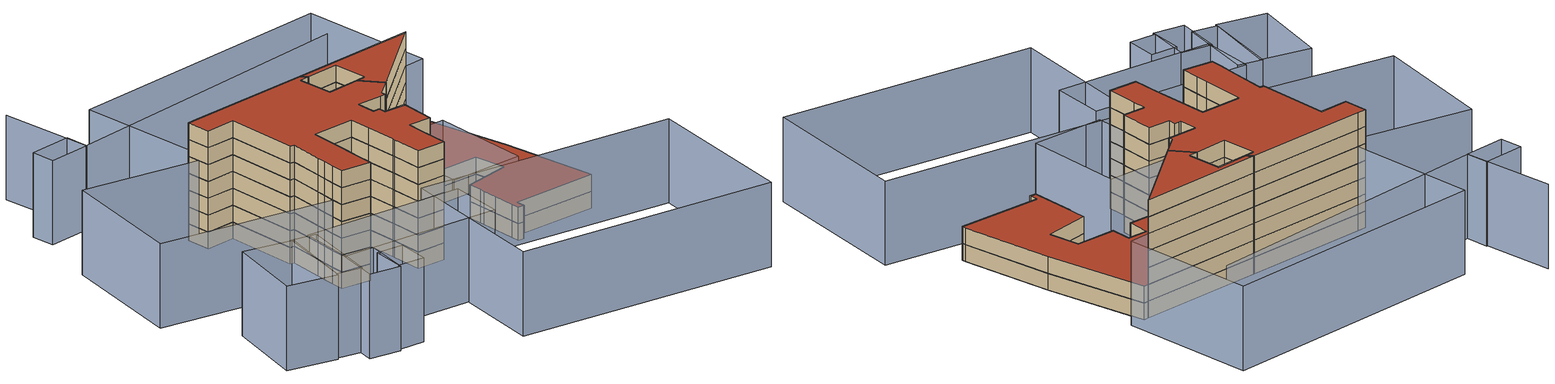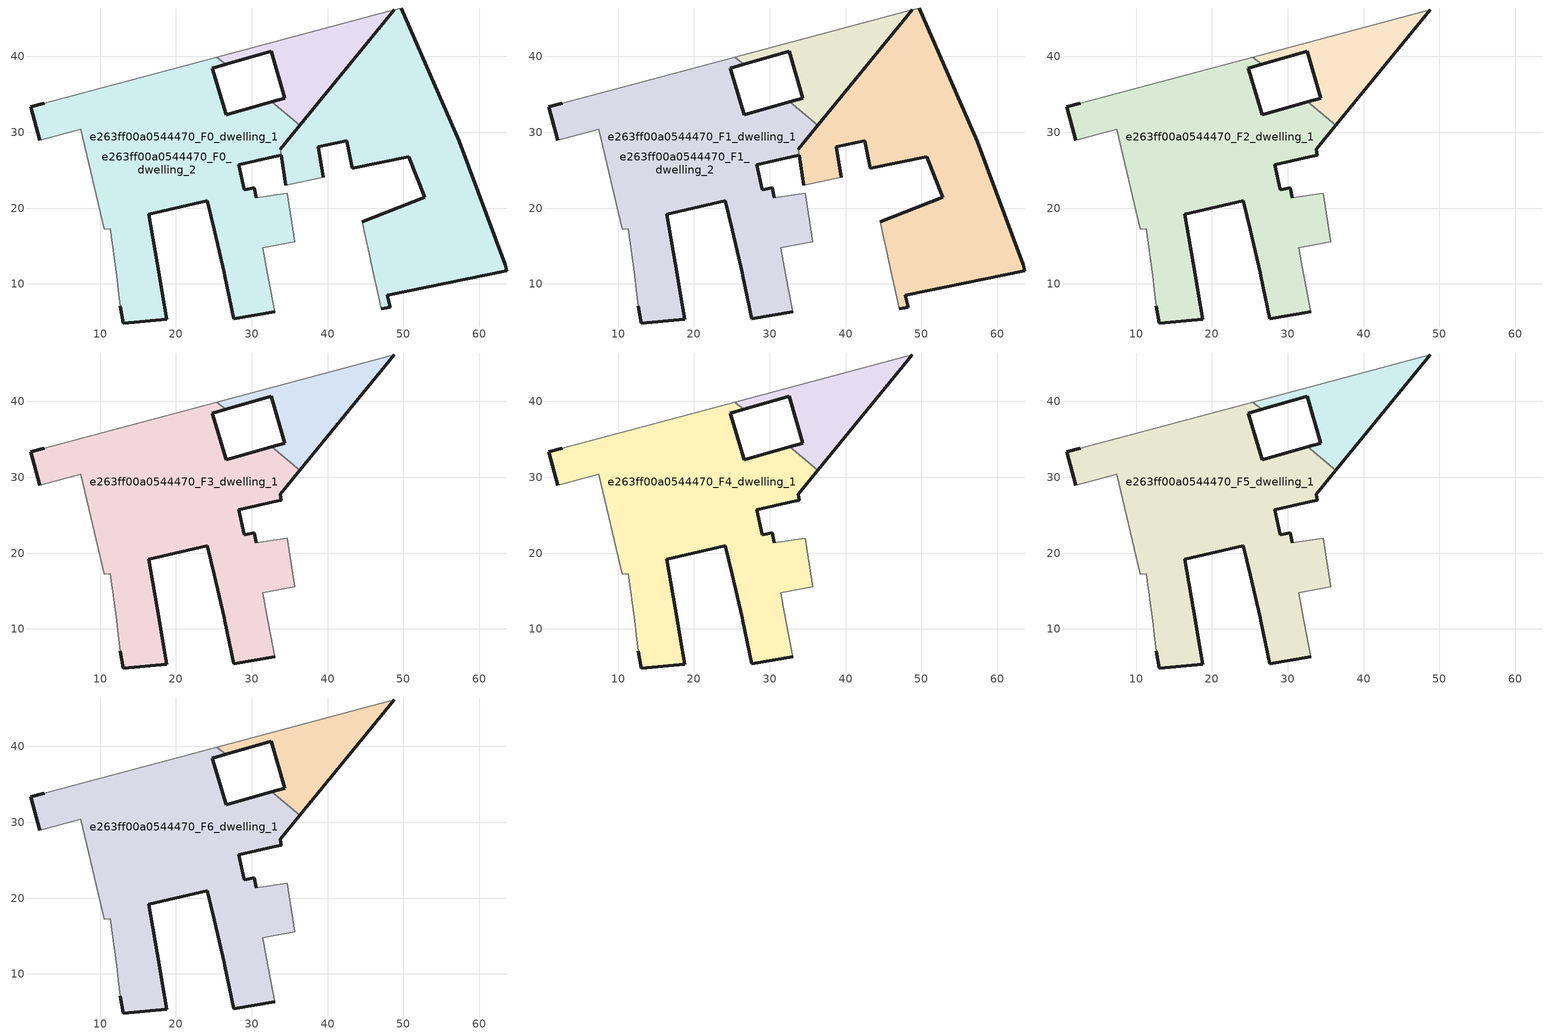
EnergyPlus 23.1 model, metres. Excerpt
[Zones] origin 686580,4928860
e263ff00a0544470_F0_dwelling_0
 floor ground (EU_floor_Construction): 36.35,30.96 48.78,46.15 25.4,39.91 26.56,38.96 32.54,40.69 34.35,34.52 32.61,34.02 z0
 wall outside (EU_wall_Construction): 32.61,34.02 34.35,34.52 32.54,40.69 26.56,38.96 / 48.78,46.15 36.35,30.96 z0:3
 wall adiabatic (EU_wall_Construction): 25.4,39.91 48.78,46.15 z0:3
 wall to e263ff00a0544470_F0_dwelling_1 (EU_wall_Construction): 26.56,38.96 25.4,39.91 / 36.35,30.95 32.61,34.02 z0:3
e263ff00a0544470_F0_dwelling_1
 floor ground (EU_floor_Construction): 33.07,6.35 31.89,12.22 31.47,14.79 35.67,15.55 34.67,21.99 30.56,21.36 30.32,22.69 29.42,22.48 29.01,22.39 28.26,25.71 32.92,26.75 33.87,26.97 33.74,27.77 33.75,27.77 34.59,28.79 36.35,30.96 32.61,34.02 26.62,32.29 24.77,38.44 26.56,38.96 25.4,39.91 2.65,33.85 0.87,33.38 2.06,28.95 7.42,30.4 10.55,17.21 11.36,17.26 12.17,11.07 12.41,9.23 12.69,7.09 13.07,4.85 18.78,5.33 18.2,8.76 17.78,11.23 16.39,19.21 24.16,21 25.05,17.14 26.35,11.48 26.43,11.11 27.61,5.41 z0; 33.75,27.77 33.74,27.77 34.59,28.79 z0; 63.61,11.71 63.45,12.54 57.38,28.79 49.68,46.39 48.78,46.15 34.59,28.79 33.74,27.77 33.87,26.97 33.88,26.97 33.88,26.96 34.51,22.99 39.42,24.07 38.75,28.09 42.51,28.91 43.28,25.23 50.68,26.79 52.8,21.45 44.57,18.19 45.12,15.72 45.3,14.9 45.92,12.04 46.74,8.26 47.05,6.74 48.23,6.95 47.87,8.5 z0
 wall outside (EU_wall_Construction): 2.06,28.95 0.87,33.38 2.65,33.85 / 26.56,38.96 24.77,38.44 26.62,32.29 32.61,34.02 / 36.35,30.96 33.74,27.77 / 33.87,26.97 32.92,26.75 28.26,25.71 29.01,22.39 29.43,22.48 30.32,22.69 30.56,21.36 / 33.07,6.35 27.61,5.41 26.43,11.11 26.35,11.48 25.05,17.14 24.16,21 16.39,19.21 17.78,11.23 18.2,8.76 18.78,5.33 13.07,4.85 12.69,7.09 z0:3
 wall adiabatic (EU_wall_Construction): 2.65,33.85 25.4,39.91 / 30.56,21.36 34.67,21.99 35.67,15.55 31.47,14.79 31.89,12.22 33.07,6.35 / 12.69,7.09 12.41,9.23 12.17,11.07 11.36,17.26 10.55,17.21 7.42,30.4 2.06,28.95 z0:3
 wall to e263ff00a0544470_F0_dwelling_2 (EU_wall_Construction): 33.74,27.77 33.87,26.97 z0:3
e263ff00a0544470_F0_dwelling_2
 floor ground (EU_floor_Construction): 33.07,6.35 31.89,12.22 31.47,14.79 35.67,15.55 34.67,21.99 30.56,21.36 30.32,22.69 29.42,22.48 29.01,22.39 28.26,25.71 32.92,26.75 33.87,26.97 33.74,27.77 33.75,27.77 34.59,28.79 36.35,30.96 32.61,34.02 26.62,32.29 24.77,38.44 26.56,38.96 25.4,39.91 2.65,33.85 0.87,33.38 2.06,28.95 7.42,30.4 10.55,17.21 11.36,17.26 12.17,11.07 12.41,9.23 12.69,7.09 13.07,4.85 18.78,5.33 18.2,8.76 17.78,11.23 16.39,19.21 24.16,21 25.05,17.14 26.35,11.48 26.43,11.11 27.61,5.41 z0; 33.75,27.77 33.74,27.77 34.59,28.79 z0; 63.61,11.71 63.45,12.54 57.38,28.79 49.68,46.39 48.78,46.15 34.59,28.79 33.74,27.77 33.87,26.97 33.88,26.97 33.88,26.96 34.51,22.99 39.42,24.07 38.75,28.09 42.51,28.91 43.28,25.23 50.68,26.79 52.8,21.45 44.57,18.19 45.12,15.72 45.3,14.9 45.92,12.04 46.74,8.26 47.05,6.74 48.23,6.95 47.87,8.5 z0
 wall outside (EU_wall_Construction): 44.57,18.19 52.8,21.45 50.68,26.79 43.28,25.23 42.51,28.91 38.75,28.09 39.42,24.07 / 34.51,22.99 33.88,26.96 33.88,26.97 33.87,26.97 / 33.74,27.77 33.75,27.77 48.78,46.15 / 49.68,46.39 57.38,28.79 63.45,12.54 63.61,11.71 47.87,8.5 48.23,6.95 47.05,6.74 z0:3
 wall adiabatic (EU_wall_Construction): 47.05,6.74 46.74,8.26 45.92,12.04 45.3,14.9 45.12,15.72 44.57,18.19 / 39.42,24.07 34.51,22.99 / 48.78,46.15 49.68,46.39 z0:3
e263ff00a0544470_F1_dwelling_0
 floor to e263ff00a0544470_F0_dwelling_0 (EU_floor_Construction): 36.35,30.96 48.78,46.15 25.4,39.91 26.56,38.96 32.54,40.69 34.35,34.52 32.61,34.02 z3
 wall outside (EU_wall_Construction): 32.61,34.02 34.35,34.52 32.54,40.69 26.56,38.96 / 48.78,46.15 36.35,30.96 z3:6
 wall adiabatic (EU_wall_Construction): 25.4,39.91 48.78,46.15 z3:6
 wall to e263ff00a0544470_F1_dwelling_1 (EU_wall_Construction): 26.56,38.96 25.4,39.91 / 36.35,30.95 32.61,34.02 z3:6
e263ff00a0544470_F1_dwelling_1
 floor outside (EU_floor_Construction): 33.07,6.35 31.89,12.22 31.47,14.79 35.67,15.55 34.67,21.99 30.56,21.36 30.32,22.69 29.42,22.48 29.01,22.39 28.26,25.71 32.92,26.75 33.87,26.97 33.74,27.77 33.75,27.77 34.59,28.79 36.35,30.96 32.61,34.02 26.62,32.29 24.77,38.44 26.56,38.96 25.4,39.91 2.65,33.85 0.87,33.38 2.06,28.95 7.42,30.4 10.55,17.21 11.36,17.26 12.17,11.07 12.41,9.23 12.69,7.09 13.07,4.85 18.78,5.33 18.2,8.76 17.78,11.23 16.39,19.21 24.16,21 25.05,17.14 26.35,11.48 26.43,11.11 27.61,5.41 z3
 floor to e263ff00a0544470_F0_dwelling_1 (EU_floor_Construction): 63.61,11.71 63.45,12.54 57.38,28.79 49.68,46.39 48.78,46.15 34.59,28.79 33.74,27.77 33.87,26.97 33.88,26.97 33.88,26.96 34.51,22.99 39.42,24.07 38.75,28.09 42.51,28.91 43.28,25.23 50.68,26.79 52.8,21.45 44.57,18.19 45.12,15.72 45.3,14.9 45.92,12.04 46.74,8.26 47.05,6.74 48.23,6.95 47.87,8.5 z3; 33.75,27.77 33.74,27.77 34.59,28.79 z3
 wall outside (EU_wall_Construction): 2.06,28.95 0.87,33.38 2.65,33.85 / 26.56,38.96 24.77,38.44 26.62,32.29 32.61,34.02 / 36.35,30.96 33.74,27.77 / 33.87,26.97 32.92,26.75 28.26,25.71 29.01,22.39 29.43,22.48 30.32,22.69 30.56,21.36 / 33.07,6.35 27.61,5.41 26.43,11.11 26.35,11.48 25.05,17.14 24.16,21 16.39,19.21 17.78,11.23 18.2,8.76 18.78,5.33 13.07,4.85 12.69,7.09 z3:6
 wall adiabatic (EU_wall_Construction): 2.65,33.85 25.4,39.91 / 30.56,21.36 34.67,21.99 35.67,15.55 31.47,14.79 31.89,12.22 33.07,6.35 / 12.69,7.09 12.41,9.23 12.17,11.07 11.36,17.26 10.55,17.21 7.42,30.4 2.06,28.95 z3:6
 wall to e263ff00a0544470_F1_dwelling_2 (EU_wall_Construction): 33.74,27.77 33.87,26.97 z3:6
 roof outside (EU_floor_Construction): 49.68,46.39 57.38,28.79 63.45,12.54 63.61,11.71 47.87,8.5 48.23,6.95 47.05,6.74 46.74,8.26 45.92,12.04 45.3,14.9 45.12,15.72 44.57,18.19 52.8,21.45 50.68,26.79 43.28,25.23 42.51,28.91 38.75,28.09 39.42,24.07 34.51,22.99 33.88,26.96 33.88,26.97 33.87,26.97 33.74,27.77 34.59,28.79 48.78,46.15 z6
e263ff00a0544470_F1_dwelling_2
 floor to e263ff00a0544470_F0_dwelling_2 (EU_floor_Construction): 33.07,6.35 31.89,12.22 31.47,14.79 35.67,15.55 34.67,21.99 30.56,21.36 30.32,22.69 29.42,22.48 29.01,22.39 28.26,25.71 32.92,26.75 33.87,26.97 33.74,27.77 33.75,27.77 34.59,28.79 36.35,30.96 32.61,34.02 26.62,32.29 24.77,38.44 26.56,38.96 25.4,39.91 2.65,33.85 0.87,33.38 2.06,28.95 7.42,30.4 10.55,17.21 11.36,17.26 12.17,11.07 12.41,9.23 12.69,7.09 13.07,4.85 18.78,5.33 18.2,8.76 17.78,11.23 16.39,19.21 24.16,21 25.05,17.14 26.35,11.48 26.43,11.11 27.61,5.41 z3; 33.75,27.77 33.74,27.77 34.59,28.79 z3; 63.61,11.71 63.45,12.54 57.38,28.79 49.68,46.39 48.78,46.15 34.59,28.79 33.74,27.77 33.87,26.97 33.88,26.97 33.88,26.96 34.51,22.99 39.42,24.07 38.75,28.09 42.51,28.91 43.28,25.23 50.68,26.79 52.8,21.45 44.57,18.19 45.12,15.72 45.3,14.9 45.92,12.04 46.74,8.26 47.05,6.74 48.23,6.95 47.87,8.5 z3
 wall outside (EU_wall_Construction): 44.57,18.19 52.8,21.45 50.68,26.79 43.28,25.23 42.51,28.91 38.75,28.09 39.42,24.07 / 34.51,22.99 33.88,26.96 33.88,26.97 33.87,26.97 / 33.74,27.77 33.75,27.77 48.78,46.15 / 49.68,46.39 57.38,28.79 63.45,12.54 63.61,11.71 47.87,8.5 48.23,6.95 47.05,6.74 z3:6
 wall adiabatic (EU_wall_Construction): 47.05,6.74 46.74,8.26 45.92,12.04 45.3,14.9 45.12,15.72 44.57,18.19 / 39.42,24.07 34.51,22.99 / 48.78,46.15 49.68,46.39 z3:6
 roof outside (EU_roof_Construction): 49.68,46.39 57.38,28.79 63.45,12.54 63.61,11.71 47.87,8.5 48.23,6.95 47.05,6.74 46.74,8.26 45.92,12.04 45.3,14.9 45.12,15.72 44.57,18.19 52.8,21.45 50.68,26.79 43.28,25.23 42.51,28.91 38.75,28.09 39.42,24.07 34.51,22.99 33.88,26.96 33.88,26.97 33.87,26.97 33.74,27.77 34.59,28.79 48.78,46.15 z6; 32.61,34.02 36.35,30.96 34.59,28.79 33.75,27.77 33.74,27.77 33.87,26.97 32.92,26.75 28.26,25.71 29.01,22.39 29.42,22.48 30.32,22.69 30.56,21.36 34.67,21.99 35.67,15.55 31.47,14.79 31.89,12.22 33.07,6.35 27.61,5.41 26.43,11.11 26.35,11.48 25.05,17.14 24.16,21 16.39,19.21 17.78,11.23 18.2,8.76 18.78,5.33 13.07,4.85 12.69,7.09 12.41,9.23 12.17,11.07 11.36,17.26 10.55,17.21 7.42,30.4 2.06,28.95 0.87,33.38 2.65,33.85 25.4,39.91 26.56,38.96 24.77,38.44 26.62,32.29 z6
e263ff00a0544470_F2_dwelling_0
 floor to e263ff00a0544470_F1_dwelling_0 (EU_floor_Construction): 36.35,30.96 48.78,46.15 25.4,39.91 26.56,38.96 32.54,40.69 34.35,34.52 32.61,34.02 z6
 wall outside (EU_wall_Construction): 32.61,34.02 34.35,34.52 32.54,40.69 26.56,38.96 / 48.78,46.15 36.35,30.96 z6:9
 wall adiabatic (EU_wall_Construction): 25.4,39.91 48.78,46.15 z6:9
 wall to e263ff00a0544470_F2_dwelling_1 (EU_wall_Construction): 26.56,38.96 25.4,39.91 / 36.35,30.95 32.61,34.02 z6:9
e263ff00a0544470_F2_dwelling_1
 floor to e263ff00a0544470_F1_dwelling_1 (EU_floor_Construction): 33.07,6.35 31.89,12.22 31.47,14.79 35.67,15.55 34.67,21.99 30.56,21.36 30.32,22.69 29.42,22.48 29.01,22.39 28.26,25.71 32.92,26.75 33.87,26.97 33.74,27.77 33.75,27.77 34.59,28.79 36.35,30.96 32.61,34.02 26.62,32.29 24.77,38.44 26.56,38.96 25.4,39.91 2.65,33.85 0.87,33.38 2.06,28.95 7.42,30.4 10.55,17.21 11.36,17.26 12.17,11.07 12.41,9.23 12.69,7.09 13.07,4.85 18.78,5.33 18.2,8.76 17.78,11.23 16.39,19.21 24.16,21 25.05,17.14 26.35,11.48 26.43,11.11 27.61,5.41 z6
 floor to e263ff00a0544470_F1_dwelling_2 (EU_floor_Construction): 33.75,27.77 33.74,27.77 34.59,28.79 z6
 wall outside (EU_wall_Construction): 2.06,28.95 0.87,33.38 2.65,33.85 / 26.56,38.96 24.77,38.44 26.62,32.29 32.61,34.02 / 36.35,30.96 33.74,27.77 33.87,26.97 32.92,26.75 28.26,25.71 29.01,22.39 29.43,22.48 30.32,22.69 30.56,21.36 / 33.07,6.35 27.61,5.41 26.43,11.11 26.35,11.48 25.05,17.14 24.16,21 16.39,19.21 17.78,11.23 18.2,8.76 18.78,5.33 13.07,4.85 12.69,7.09 z6:9
 wall adiabatic (EU_wall_Construction): 2.65,33.85 25.4,39.91 / 30.56,21.36 34.67,21.99 35.67,15.55 31.47,14.79 31.89,12.22 33.07,6.35 / 12.69,7.09 12.41,9.23 12.17,11.07 11.36,17.26 10.55,17.21 7.42,30.4 2.06,28.95 z6:9
e263ff00a0544470_F3_dwelling_0
 floor to e263ff00a0544470_F2_dwelling_0 (EU_floor_Construction): 36.35,30.96 48.78,46.15 25.4,39.91 26.56,38.96 32.54,40.69 34.35,34.52 32.61,34.02 z9
 wall outside (EU_wall_Construction): 32.61,34.02 34.35,34.52 32.54,40.69 26.56,38.96 / 48.78,46.15 36.35,30.96 z9:12
 wall adiabatic (EU_wall_Construction): 25.4,39.91 48.78,46.15 z9:12
 wall to e263ff00a0544470_F3_dwelling_1 (EU_wall_Construction): 26.56,38.96 25.4,39.91 / 36.35,30.95 32.61,34.02 z9:12
e263ff00a0544470_F3_dwelling_1
 floor to e263ff00a0544470_F2_dwelling_1 (EU_floor_Construction): 33.07,6.35 31.89,12.22 31.47,14.79 35.67,15.55 34.67,21.99 30.56,21.36 30.32,22.69 29.42,22.48 29.01,22.39 28.26,25.71 32.92,26.75 33.87,26.97 33.74,27.77 36.35,30.96 32.61,34.02 26.62,32.29 24.77,38.44 26.56,38.96 25.4,39.91 2.65,33.85 0.87,33.38 2.06,28.95 7.42,30.4 10.55,17.21 11.36,17.26 12.17,11.07 12.41,9.23 12.69,7.09 13.07,4.85 18.78,5.33 18.2,8.76 17.78,11.23 16.39,19.21 24.16,21 25.05,17.14 26.35,11.48 26.43,11.11 27.61,5.41 z9
 wall outside (EU_wall_Construction): 2.06,28.95 0.87,33.38 2.65,33.85 / 26.56,38.96 24.77,38.44 26.62,32.29 32.61,34.02 / 36.35,30.96 33.74,27.77 33.87,26.97 32.92,26.75 28.26,25.71 29.01,22.39 29.43,22.48 30.32,22.69 30.56,21.36 / 33.07,6.35 27.61,5.41 26.43,11.11 26.35,11.48 25.05,17.14 24.16,21 16.39,19.21 17.78,11.23 18.2,8.76 18.78,5.33 13.07,4.85 12.69,7.09 z9:12
 wall adiabatic (EU_wall_Construction): 2.65,33.85 25.4,39.91 / 30.56,21.36 34.67,21.99 35.67,15.55 31.47,14.79 31.89,12.22 33.07,6.35 / 12.69,7.09 12.41,9.23 12.17,11.07 11.36,17.26 10.55,17.21 7.42,30.4 2.06,28.95 z9:12
e263ff00a0544470_F4_dwelling_0
 floor to e263ff00a0544470_F3_dwelling_0 (EU_floor_Construction): 36.35,30.96 48.78,46.15 25.4,39.91 26.56,38.96 32.54,40.69 34.35,34.52 32.61,34.02 z12
 wall outside (EU_wall_Construction): 32.61,34.02 34.35,34.52 32.54,40.69 26.56,38.96 / 48.78,46.15 36.35,30.96 z12:15
 wall adiabatic (EU_wall_Construction): 25.4,39.91 48.78,46.15 z12:15
 wall to e263ff00a0544470_F4_dwelling_1 (EU_wall_Construction): 26.56,38.96 25.4,39.91 / 36.35,30.95 32.61,34.02 z12:15
e263ff00a0544470_F4_dwelling_1
 floor to e263ff00a0544470_F3_dwelling_1 (EU_floor_Construction): 33.07,6.35 31.89,12.22 31.47,14.79 35.67,15.55 34.67,21.99 30.56,21.36 30.32,22.69 29.42,22.48 29.01,22.39 28.26,25.71 32.92,26.75 33.87,26.97 33.74,27.77 36.35,30.96 32.61,34.02 26.62,32.29 24.77,38.44 26.56,38.96 25.4,39.91 2.65,33.85 0.87,33.38 2.06,28.95 7.42,30.4 10.55,17.21 11.36,17.26 12.17,11.07 12.41,9.23 12.69,7.09 13.07,4.85 18.78,5.33 18.2,8.76 17.78,11.23 16.39,19.21 24.16,21 25.05,17.14 26.35,11.48 26.43,11.11 27.61,5.41 z12
 wall outside (EU_wall_Construction): 2.06,28.95 0.87,33.38 2.65,33.85 / 26.56,38.96 24.77,38.44 26.62,32.29 32.61,34.02 / 36.35,30.96 33.74,27.77 33.87,26.97 32.92,26.75 28.26,25.71 29.01,22.39 29.43,22.48 30.32,22.69 30.56,21.36 / 33.07,6.35 27.61,5.41 26.43,11.11 26.35,11.48 25.05,17.14 24.16,21 16.39,19.21 17.78,11.23 18.2,8.76 18.78,5.33 13.07,4.85 12.69,7.09 z12:15
 wall adiabatic (EU_wall_Construction): 2.65,33.85 25.4,39.91 / 30.56,21.36 34.67,21.99 35.67,15.55 31.47,14.79 31.89,12.22 33.07,6.35 / 12.69,7.09 12.41,9.23 12.17,11.07 11.36,17.26 10.55,17.21 7.42,30.4 2.06,28.95 z12:15
e263ff00a0544470_F5_dwelling_0
 floor to e263ff00a0544470_F4_dwelling_0 (EU_floor_Construction): 36.35,30.96 48.78,46.15 25.4,39.91 26.56,38.96 32.54,40.69 34.35,34.52 32.61,34.02 z15
 wall outside (EU_wall_Construction): 32.61,34.02 34.35,34.52 32.54,40.69 26.56,38.96 / 48.78,46.15 36.35,30.96 z15:18
 wall adiabatic (EU_wall_Construction): 25.4,39.91 48.78,46.15 z15:18
 wall to e263ff00a0544470_F5_dwelling_1 (EU_wall_Construction): 26.56,38.96 25.4,39.91 / 36.35,30.95 32.61,34.02 z15:18
e263ff00a0544470_F5_dwelling_1
 floor to e263ff00a0544470_F4_dwelling_1 (EU_floor_Construction): 33.07,6.35 31.89,12.22 31.47,14.79 35.67,15.55 34.67,21.99 30.56,21.36 30.32,22.69 29.42,22.48 29.01,22.39 28.26,25.71 32.92,26.75 33.87,26.97 33.74,27.77 36.35,30.96 32.61,34.02 26.62,32.29 24.77,38.44 26.56,38.96 25.4,39.91 2.65,33.85 0.87,33.38 2.06,28.95 7.42,30.4 10.55,17.21 11.36,17.26 12.17,11.07 12.41,9.23 12.69,7.09 13.07,4.85 18.78,5.33 18.2,8.76 17.78,11.23 16.39,19.21 24.16,21 25.05,17.14 26.35,11.48 26.43,11.11 27.61,5.41 z15
 wall outside (EU_wall_Construction): 2.06,28.95 0.87,33.38 2.65,33.85 / 26.56,38.96 24.77,38.44 26.62,32.29 32.61,34.02 / 36.35,30.96 33.74,27.77 33.87,26.97 32.92,26.75 28.26,25.71 29.01,22.39 29.43,22.48 30.32,22.69 30.56,21.36 / 33.07,6.35 27.61,5.41 26.43,11.11 26.35,11.48 25.05,17.14 24.16,21 16.39,19.21 17.78,11.23 18.2,8.76 18.78,5.33 13.07,4.85 12.69,7.09 z15:18
 wall adiabatic (EU_wall_Construction): 2.65,33.85 25.4,39.91 / 30.56,21.36 34.67,21.99 35.67,15.55 31.47,14.79 31.89,12.22 33.07,6.35 / 12.69,7.09 12.41,9.23 12.17,11.07 11.36,17.26 10.55,17.21 7.42,30.4 2.06,28.95 z15:18
e263ff00a0544470_F6_dwelling_0
 floor to e263ff00a0544470_F5_dwelling_0 (EU_floor_Construction): 36.35,30.96 48.78,46.15 25.4,39.91 26.56,38.96 32.54,40.69 34.35,34.52 32.61,34.02 z18
 wall outside (EU_wall_Construction): 32.61,34.02 34.35,34.52 32.54,40.69 26.56,38.96 / 48.78,46.15 36.35,30.96 z18:21
 wall adiabatic (EU_wall_Construction): 25.4,39.91 48.78,46.15 z18:21
 wall to e263ff00a0544470_F6_dwelling_1 (EU_wall_Construction): 26.56,38.96 25.4,39.91 / 36.35,30.95 32.61,34.02 z18:21
 roof outside (EU_roof_Construction): 48.78,46.15 36.35,30.96 32.61,34.02 34.35,34.52 32.54,40.69 26.56,38.96 25.4,39.91 z21
e263ff00a0544470_F6_dwelling_1
 floor to e263ff00a0544470_F5_dwelling_1 (EU_floor_Construction): 33.07,6.35 31.89,12.22 31.47,14.79 35.67,15.55 34.67,21.99 30.56,21.36 30.32,22.69 29.42,22.48 29.01,22.39 28.26,25.71 32.92,26.75 33.87,26.97 33.74,27.77 36.35,30.96 32.61,34.02 26.62,32.29 24.77,38.44 26.56,38.96 25.4,39.91 2.65,33.85 0.87,33.38 2.06,28.95 7.42,30.4 10.55,17.21 11.36,17.26 12.17,11.07 12.41,9.23 12.69,7.09 13.07,4.85 18.78,5.33 18.2,8.76 17.78,11.23 16.39,19.21 24.16,21 25.05,17.14 26.35,11.48 26.43,11.11 27.61,5.41 z18
 wall outside (EU_wall_Construction): 2.06,28.95 0.87,33.38 2.65,33.85 / 26.56,38.96 24.77,38.44 26.62,32.29 32.61,34.02 / 36.35,30.96 33.74,27.77 33.87,26.97 32.92,26.75 28.26,25.71 29.01,22.39 29.43,22.48 30.32,22.69 30.56,21.36 / 33.07,6.35 27.61,5.41 26.43,11.11 26.35,11.48 25.05,17.14 24.16,21 16.39,19.21 17.78,11.23 18.2,8.76 18.78,5.33 13.07,4.85 12.69,7.09 z18:21
 wall adiabatic (EU_wall_Construction): 2.65,33.85 25.4,39.91 / 30.56,21.36 34.67,21.99 35.67,15.55 31.47,14.79 31.89,12.22 33.07,6.35 / 12.69,7.09 12.41,9.23 12.17,11.07 11.36,17.26 10.55,17.21 7.42,30.4 2.06,28.95 z18:21
 roof outside (EU_roof_Construction): 32.61,34.02 36.35,30.96 33.74,27.77 33.87,26.97 32.92,26.75 28.26,25.71 29.01,22.39 29.43,22.48 30.32,22.69 30.56,21.36 34.67,21.99 35.67,15.55 31.47,14.79 31.89,12.22 33.07,6.35 27.61,5.41 26.43,11.11 26.35,11.48 25.05,17.14 24.16,21 16.39,19.21 17.78,11.23 18.2,8.76 18.78,5.33 13.07,4.85 12.69,7.09 12.41,9.23 12.17,11.07 11.36,17.26 10.55,17.21 7.42,30.4 2.06,28.95 0.87,33.38 2.65,33.85 25.4,39.91 26.56,38.96 24.77,38.44 26.62,32.29 z21
shading: 43.89,63.07 -11.34,45.17 / -11.34,45.17 -16.73,61.8 / 13.73,-13.54 14.37,-19.45 / 14.37,-19.45 9.41,-19.99 / 9.41,-19.99 8.77,-14.08 / 8.77,-14.08 13.73,-13.54 / 9.25,-11.8 9.42,-20.5 / 9.42,-20.5 3.57,-20.61 / 3.57,-20.61 3.4,-11.91 / 3.4,-11.91 9.25,-11.8 / -0.94,-17.91 -0.86,-2.92 / -0.86,-2.92 3.8,-2.95 / 3.8,-2.95 3.72,-17.93 / 3.72,-17.93 -0.94,-17.91 / -9.88,-2.83 -0.51,-3.1 / -0.51,-3.1 -0.95,-18.29 / -0.95,-18.29 -10.33,-18.02 / -10.33,-18.02 -9.88,-2.83 / 77.45,-22.25 29.41,-25.53 / 29.41,-25.53 27.4,4.02 / 27.4,4.02 75.44,7.29 / 75.44,7.29 77.45,-22.25 / 32.39,0.89 33.55,-9.11 / 33.55,-9.11 3.63,-12.58 / 3.63,-12.58 2.47,-2.58 / 2.47,-2.58 32.39,0.89 / 33.53,4.04 29.91,22.17 / 29.91,22.17 43.43,24.87 / 43.43,24.87 47.05,6.74 / 47.05,6.74 33.53,4.04 / 12.69,7.09 -19.9,6.34 / -19.9,6.34 -20.45,30.6 / -20.45,30.6 12.14,31.35 / 12.14,31.35 12.69,7.09 / -11.27,45.19 -18.94,42.91 / -18.94,42.91 -20.15,47 / -20.15,47 -12.49,49.28 / -12.49,49.28 -11.27,45.19 / 2.93,32.91 -4.02,57 / -4.02,57 45.55,71.3 / 45.55,71.3 52.5,47.2 / 52.5,47.2 2.93,32.91 z0:15
[Building]
EU S2 Campaign: North Axis=0; Terrain=City; Solar Distribution=FullExterior
[Site:Location]
Bologna: Latitude=44.5; Longitude=11.25; Time Zone=1; Elevation=37
[SizingPeriod:WeatherFileDays]
AnnualSizingPeriod: Begin Month=1; Begin Day of Month=1; End Month=12; End Day of Month=31; Day of Week for Start Day=Monday; Use Weather File Daylight Saving Period=No; Use Weather File Rain and Snow Indicators=No
[MATERIAL]
EU_InternalMass_Material: Roughness=MediumRough; Thickness=0.1; Conductivity=1; Density=1800; Specific Heat=900; Thermal Absorptance=0.9; Solar Absorptance=0.7; Visible Absorptance=0.7
[MATERIAL:NOMASS] Roughness=MediumRough; Thermal Absorptance=0.9; Solar Absorptance=0.7; Visible Absorptance=0.7
Name | Thermal Resistance
EU_wall_NoMass | 0.905828
EU_roof_NoMass | 0.37593
EU_floor_NoMass | 0.67114
[CONSTRUCTION]
EU_wall_Construction: EU_wall_NoMass
EU_roof_Construction: EU_roof_NoMass
EU_floor_Construction: EU_floor_NoMass
EU_InternalMass_Construction: EU_InternalMass_Material
[ZONE] Type=1; Multiplier=1; Ceiling Height=autocalculate; Floor Area=autocalculate; Part of Total Floor Area=Yes
Name | Volume
e263ff00a0544470_F0_dwelling_0 | 339.081
e263ff00a0544470_F1_dwelling_0; e263ff00a0544470_F2_dwelling_0; e263ff00a0544470_F3_dwelling_0; e263ff00a0544470_F4_dwelling_0; e263ff00a0544470_F5_dwelling_0; e263ff00a0544470_F6_dwelling_0 | 339.082
e263ff00a0544470_F0_dwelling_1; e263ff00a0544470_F1_dwelling_1; e263ff00a0544470_F0_dwelling_2; e263ff00a0544470_F1_dwelling_2 | 3327.65
e263ff00a0544470_F2_dwelling_1; e263ff00a0544470_F3_dwelling_1; e263ff00a0544470_F4_dwelling_1; e263ff00a0544470_F5_dwelling_1; e263ff00a0544470_F6_dwelling_1 | 1849.2
[INTERNALMASS] Construction=EU_InternalMass_Construction
Name | Zone or ZoneList | Surface Area
e263ff00a0544470_F0_dwelling_0_EU_InternalMass | e263ff00a0544470_F0_dwelling_0 | 113.027
e263ff00a0544470_F0_dwelling_1_EU_InternalMass | e263ff00a0544470_F0_dwelling_1 | 616.402
e263ff00a0544470_F0_dwelling_2_EU_InternalMass | e263ff00a0544470_F0_dwelling_2 | 492.817
e263ff00a0544470_F1_dwelling_0_EU_InternalMass | e263ff00a0544470_F1_dwelling_0 | 113.027
e263ff00a0544470_F1_dwelling_1_EU_InternalMass | e263ff00a0544470_F1_dwelling_1 | 616.402
e263ff00a0544470_F1_dwelling_2_EU_InternalMass | e263ff00a0544470_F1_dwelling_2 | 492.817
e263ff00a0544470_F2_dwelling_0_EU_InternalMass | e263ff00a0544470_F2_dwelling_0 | 606.888
e263ff00a0544470_F2_dwelling_1_EU_InternalMass | e263ff00a0544470_F2_dwelling_1 | 615.355
e263ff00a0544470_F3_dwelling_0_EU_InternalMass | e263ff00a0544470_F3_dwelling_0 | 606.888
e263ff00a0544470_F3_dwelling_1_EU_InternalMass | e263ff00a0544470_F3_dwelling_1 | 615.355
e263ff00a0544470_F4_dwelling_0_EU_InternalMass | e263ff00a0544470_F4_dwelling_0 | 606.888
e263ff00a0544470_F4_dwelling_1_EU_InternalMass | e263ff00a0544470_F4_dwelling_1 | 615.355
e263ff00a0544470_F5_dwelling_0_EU_InternalMass | e263ff00a0544470_F5_dwelling_0 | 606.888
e263ff00a0544470_F5_dwelling_1_EU_InternalMass | e263ff00a0544470_F5_dwelling_1 | 615.355
e263ff00a0544470_F6_dwelling_0_EU_InternalMass | e263ff00a0544470_F6_dwelling_0 | 606.888
e263ff00a0544470_F6_dwelling_1_EU_InternalMass | e263ff00a0544470_F6_dwelling_1 | 615.355
[OTHEREQUIPMENT] Fuel Type=Electricity; Design Level Calculation Method=Watts/Area; Power per Zone Floor Area=1; Fraction Latent=0; Fraction Radiant=0; Fraction Lost=0; Carbon Dioxide Generation Rate=0; EndUse Subcategory=EU_Step8_InternalGains
Name | Zone or ZoneList or Space or SpaceList | Schedule
EU_Step8_InternalGain_e263ff00a0544470_F0_dwelling_0_f000 | e263ff00a0544470_F0_dwelling_0 | EU_Step8_GainSchedule_e263ff00a0544470_F0_dwelling_0_f000
EU_Step8_InternalGain_e263ff00a0544470_F0_dwelling_1_f000 | e263ff00a0544470_F0_dwelling_1 | EU_Step8_GainSchedule_e263ff00a0544470_F0_dwelling_1_f000
EU_Step8_InternalGain_e263ff00a0544470_F0_dwelling_2_f000 | e263ff00a0544470_F0_dwelling_2 | EU_Step8_GainSchedule_e263ff00a0544470_F0_dwelling_2_f000
EU_Step8_InternalGain_e263ff00a0544470_F1_dwelling_0_f000 | e263ff00a0544470_F1_dwelling_0 | EU_Step8_GainSchedule_e263ff00a0544470_F1_dwelling_0_f000
EU_Step8_InternalGain_e263ff00a0544470_F1_dwelling_1_f000 | e263ff00a0544470_F1_dwelling_1 | EU_Step8_GainSchedule_e263ff00a0544470_F1_dwelling_1_f000
EU_Step8_InternalGain_e263ff00a0544470_F1_dwelling_2_f000 | e263ff00a0544470_F1_dwelling_2 | EU_Step8_GainSchedule_e263ff00a0544470_F1_dwelling_2_f000
EU_Step8_InternalGain_e263ff00a0544470_F2_dwelling_0_f000 | e263ff00a0544470_F2_dwelling_0 | EU_Step8_GainSchedule_e263ff00a0544470_F2_dwelling_0_f000
EU_Step8_InternalGain_e263ff00a0544470_F2_dwelling_1_f000 | e263ff00a0544470_F2_dwelling_1 | EU_Step8_GainSchedule_e263ff00a0544470_F2_dwelling_1_f000
EU_Step8_InternalGain_e263ff00a0544470_F3_dwelling_0_f000 | e263ff00a0544470_F3_dwelling_0 | EU_Step8_GainSchedule_e263ff00a0544470_F3_dwelling_0_f000
EU_Step8_InternalGain_e263ff00a0544470_F3_dwelling_1_f000 | e263ff00a0544470_F3_dwelling_1 | EU_Step8_GainSchedule_e263ff00a0544470_F3_dwelling_1_f000
EU_Step8_InternalGain_e263ff00a0544470_F4_dwelling_0_f000 | e263ff00a0544470_F4_dwelling_0 | EU_Step8_GainSchedule_e263ff00a0544470_F4_dwelling_0_f000
EU_Step8_InternalGain_e263ff00a0544470_F4_dwelling_1_f000 | e263ff00a0544470_F4_dwelling_1 | EU_Step8_GainSchedule_e263ff00a0544470_F4_dwelling_1_f000
EU_Step8_InternalGain_e263ff00a0544470_F5_dwelling_0_f000 | e263ff00a0544470_F5_dwelling_0 | EU_Step8_GainSchedule_e263ff00a0544470_F5_dwelling_0_f000
EU_Step8_InternalGain_e263ff00a0544470_F5_dwelling_1_f000 | e263ff00a0544470_F5_dwelling_1 | EU_Step8_GainSchedule_e263ff00a0544470_F5_dwelling_1_f000
EU_Step8_InternalGain_e263ff00a0544470_F6_dwelling_0_f000 | e263ff00a0544470_F6_dwelling_0 | EU_Step8_GainSchedule_e263ff00a0544470_F6_dwelling_0_f000
EU_Step8_InternalGain_e263ff00a0544470_F6_dwelling_1_f000 | e263ff00a0544470_F6_dwelling_1 | EU_Step8_GainSchedule_e263ff00a0544470_F6_dwelling_1_f000
[ZONEVENTILATION:DESIGNFLOWRATE] Schedule=EU_AlwaysOn; Design Flow Rate Calculation Method=AirChanges/Hour; Air Changes per Hour=0.73129; Ventilation Type=Natural; Fan Pressure Rise=0; Fan Total Efficiency=1; Constant Term Coefficient=1; Temperature Term Coefficient=0; Velocity Term Coefficient=0; Velocity Squared Term Coefficient=0; Minimum Indoor Temperature=-100; Maximum Indoor Temperature=100; Delta Temperature=-100; Minimum Outdoor Temperature=-100; Maximum Outdoor Temperature=100; Maximum Wind Speed=40
Name | Zone or ZoneList or Space or SpaceList
EU_ConstantAir_e263ff00a0544470_F0_dwelling_0 | e263ff00a0544470_F0_dwelling_0
EU_ConstantAir_e263ff00a0544470_F0_dwelling_1 | e263ff00a0544470_F0_dwelling_1
EU_ConstantAir_e263ff00a0544470_F0_dwelling_2 | e263ff00a0544470_F0_dwelling_2
EU_ConstantAir_e263ff00a0544470_F1_dwelling_0 | e263ff00a0544470_F1_dwelling_0
EU_ConstantAir_e263ff00a0544470_F1_dwelling_1 | e263ff00a0544470_F1_dwelling_1
EU_ConstantAir_e263ff00a0544470_F1_dwelling_2 | e263ff00a0544470_F1_dwelling_2
EU_ConstantAir_e263ff00a0544470_F2_dwelling_0 | e263ff00a0544470_F2_dwelling_0
EU_ConstantAir_e263ff00a0544470_F2_dwelling_1 | e263ff00a0544470_F2_dwelling_1
EU_ConstantAir_e263ff00a0544470_F3_dwelling_0 | e263ff00a0544470_F3_dwelling_0
EU_ConstantAir_e263ff00a0544470_F3_dwelling_1 | e263ff00a0544470_F3_dwelling_1
EU_ConstantAir_e263ff00a0544470_F4_dwelling_0 | e263ff00a0544470_F4_dwelling_0
EU_ConstantAir_e263ff00a0544470_F4_dwelling_1 | e263ff00a0544470_F4_dwelling_1
EU_ConstantAir_e263ff00a0544470_F5_dwelling_0 | e263ff00a0544470_F5_dwelling_0
EU_ConstantAir_e263ff00a0544470_F5_dwelling_1 | e263ff00a0544470_F5_dwelling_1
EU_ConstantAir_e263ff00a0544470_F6_dwelling_0 | e263ff00a0544470_F6_dwelling_0
EU_ConstantAir_e263ff00a0544470_F6_dwelling_1 | e263ff00a0544470_F6_dwelling_1
[HVACTEMPLATE:THERMOSTAT] Constant Heating Setpoint=20; Constant Cooling Setpoint=50
EU_HeatOnly_e263ff00a0544470_F0_dwelling_0; EU_HeatOnly_e263ff00a0544470_F0_dwelling_1; EU_HeatOnly_e263ff00a0544470_F0_dwelling_2; EU_HeatOnly_e263ff00a0544470_F1_dwelling_0; EU_HeatOnly_e263ff00a0544470_F1_dwelling_1; EU_HeatOnly_e263ff00a0544470_F1_dwelling_2; EU_HeatOnly_e263ff00a0544470_F2_dwelling_0; EU_HeatOnly_e263ff00a0544470_F2_dwelling_1; EU_HeatOnly_e263ff00a0544470_F3_dwelling_0; EU_HeatOnly_e263ff00a0544470_F3_dwelling_1; EU_HeatOnly_e263ff00a0544470_F4_dwelling_0; EU_HeatOnly_e263ff00a0544470_F4_dwelling_1; EU_HeatOnly_e263ff00a0544470_F5_dwelling_0; EU_HeatOnly_e263ff00a0544470_F5_dwelling_1; EU_HeatOnly_e263ff00a0544470_F6_dwelling_0; EU_HeatOnly_e263ff00a0544470_F6_dwelling_1
[HVACTEMPLATE:ZONE:IDEALLOADSAIRSYSTEM] System Availability Schedule=EU_AlwaysOn; Maximum Heating Supply Air Temperature=50; Minimum Cooling Supply Air Temperature=13; Maximum Heating Supply Air Humidity Ratio=0.0156; Minimum Cooling Supply Air Humidity Ratio=0.0077; Heating Limit=NoLimit; Cooling Limit=NoLimit; Heating Availability Schedule=EU_AlwaysOn; Cooling Availability Schedule=EU_CoolingOff; Dehumidification Control Type=ConstantSensibleHeatRatio; Cooling Sensible Heat Ratio=0.7; Dehumidification Setpoint=60; Humidification Control Type=None; Humidification Setpoint=30; Outdoor Air Method=None; Outdoor Air Flow Rate per Person=0.00944; Outdoor Air Flow Rate per Zone Floor Area=0; Outdoor Air Flow Rate per Zone=0; Demand Controlled Ventilation Type=None; Outdoor Air Economizer Type=NoEconomizer; Heat Recovery Type=None; Sensible Heat Recovery Effectiveness=0.7; Latent Heat Recovery Effectiveness=0.65
Name | Template Thermostat
e263ff00a0544470_F0_dwelling_0 | EU_HeatOnly_e263ff00a0544470_F0_dwelling_0
e263ff00a0544470_F0_dwelling_1 | EU_HeatOnly_e263ff00a0544470_F0_dwelling_1
e263ff00a0544470_F0_dwelling_2 | EU_HeatOnly_e263ff00a0544470_F0_dwelling_2
e263ff00a0544470_F1_dwelling_0 | EU_HeatOnly_e263ff00a0544470_F1_dwelling_0
e263ff00a0544470_F1_dwelling_1 | EU_HeatOnly_e263ff00a0544470_F1_dwelling_1
e263ff00a0544470_F1_dwelling_2 | EU_HeatOnly_e263ff00a0544470_F1_dwelling_2
e263ff00a0544470_F2_dwelling_0 | EU_HeatOnly_e263ff00a0544470_F2_dwelling_0
e263ff00a0544470_F2_dwelling_1 | EU_HeatOnly_e263ff00a0544470_F2_dwelling_1
e263ff00a0544470_F3_dwelling_0 | EU_HeatOnly_e263ff00a0544470_F3_dwelling_0
e263ff00a0544470_F3_dwelling_1 | EU_HeatOnly_e263ff00a0544470_F3_dwelling_1
e263ff00a0544470_F4_dwelling_0 | EU_HeatOnly_e263ff00a0544470_F4_dwelling_0
e263ff00a0544470_F4_dwelling_1 | EU_HeatOnly_e263ff00a0544470_F4_dwelling_1
e263ff00a0544470_F5_dwelling_0 | EU_HeatOnly_e263ff00a0544470_F5_dwelling_0
e263ff00a0544470_F5_dwelling_1 | EU_HeatOnly_e263ff00a0544470_F5_dwelling_1
e263ff00a0544470_F6_dwelling_0 | EU_HeatOnly_e263ff00a0544470_F6_dwelling_0
e263ff00a0544470_F6_dwelling_1 | EU_HeatOnly_e263ff00a0544470_F6_dwelling_1
[SIZING:ZONE] Zone Cooling Design Supply Air Temperature Input Method=SupplyAirTemperature; Zone Cooling Design Supply Air Temperature=13; Zone Heating Design Supply Air Temperature Input Method=SupplyAirTemperature; Zone Heating Design Supply Air Temperature=50; Zone Cooling Design Supply Air Humidity Ratio=0.008; Zone Heating Design Supply Air Humidity Ratio=0.008; Cooling Design Air Flow Method=DesignDay; Cooling Design Air Flow Rate=0; Cooling Minimum Air Flow per Zone Floor Area=0.000762; Cooling Minimum Air Flow=0; Cooling Minimum Air Flow Fraction=0.2; Heating Design Air Flow Method=DesignDay; Heating Design Air Flow Rate=0; Heating Maximum Air Flow per Zone Floor Area=0.002032; Heating Maximum Air Flow=0.141576; Heating Maximum Air Flow Fraction=0.3; Account for Dedicated Outdoor Air System=No; Dedicated Outdoor Air System Control Strategy=NeutralSupplyAir; Dedicated Outdoor Air Low Setpoint Temperature for Design=autosize; Dedicated Outdoor Air High Setpoint Temperature for Design=autosize; Zone Load Sizing Method=Sensible Load Only No Latent Load; Zone Latent Cooling Design Supply Air Humidity Ratio Input Method=HumidityRatioDifference; Zone Cooling Design Supply Air Humidity Ratio Difference=0.005; Zone Latent Heating Design Supply Air Humidity Ratio Input Method=HumidityRatioDifference; Zone Humidification Design Supply Air Humidity Ratio Difference=0.005
e263ff00a0544470_F0_dwelling_0; e263ff00a0544470_F0_dwelling_1; e263ff00a0544470_F0_dwelling_2; e263ff00a0544470_F1_dwelling_0; e263ff00a0544470_F1_dwelling_1; e263ff00a0544470_F1_dwelling_2; e263ff00a0544470_F2_dwelling_0; e263ff00a0544470_F2_dwelling_1; e263ff00a0544470_F3_dwelling_0; e263ff00a0544470_F3_dwelling_1; e263ff00a0544470_F4_dwelling_0; e263ff00a0544470_F4_dwelling_1; e263ff00a0544470_F5_dwelling_0; e263ff00a0544470_F5_dwelling_1; e263ff00a0544470_F6_dwelling_0; e263ff00a0544470_F6_dwelling_1
[SCHEDULE:CONSTANT]
Name | Hourly Value
EU_AlwaysOn | 1
EU_CoolingOff | 0
[SCHEDULE:FILE] Column Number=1; Rows to Skip at Top=0; Number of Hours of Data=8760; Column Separator=Comma; Interpolate to Timestep=No; Minutes per Item=60; Adjust Schedule for Daylight Savings=Yes
Name | File
EU_Step8_GainSchedule_e263ff00a0544470_F0_dwelling_0_f000 | ../../schedules/e263ff00a0544470/e263ff00a0544470_F0_dwelling_0_f000_gain.csv
EU_Step8_GainSchedule_e263ff00a0544470_F0_dwelling_1_f000 | ../../schedules/e263ff00a0544470/e263ff00a0544470_F0_dwelling_1_f000_gain.csv
EU_Step8_GainSchedule_e263ff00a0544470_F0_dwelling_2_f000 | ../../schedules/e263ff00a0544470/e263ff00a0544470_F0_dwelling_2_f000_gain.csv
EU_Step8_GainSchedule_e263ff00a0544470_F1_dwelling_0_f000 | ../../schedules/e263ff00a0544470/e263ff00a0544470_F1_dwelling_0_f000_gain.csv
EU_Step8_GainSchedule_e263ff00a0544470_F1_dwelling_1_f000 | ../../schedules/e263ff00a0544470/e263ff00a0544470_F1_dwelling_1_f000_gain.csv
EU_Step8_GainSchedule_e263ff00a0544470_F1_dwelling_2_f000 | ../../schedules/e263ff00a0544470/e263ff00a0544470_F1_dwelling_2_f000_gain.csv
EU_Step8_GainSchedule_e263ff00a0544470_F2_dwelling_0_f000 | ../../schedules/e263ff00a0544470/e263ff00a0544470_F2_dwelling_0_f000_gain.csv
EU_Step8_GainSchedule_e263ff00a0544470_F2_dwelling_1_f000 | ../../schedules/e263ff00a0544470/e263ff00a0544470_F2_dwelling_1_f000_gain.csv
EU_Step8_GainSchedule_e263ff00a0544470_F3_dwelling_0_f000 | ../../schedules/e263ff00a0544470/e263ff00a0544470_F3_dwelling_0_f000_gain.csv
EU_Step8_GainSchedule_e263ff00a0544470_F3_dwelling_1_f000 | ../../schedules/e263ff00a0544470/e263ff00a0544470_F3_dwelling_1_f000_gain.csv
EU_Step8_GainSchedule_e263ff00a0544470_F4_dwelling_0_f000 | ../../schedules/e263ff00a0544470/e263ff00a0544470_F4_dwelling_0_f000_gain.csv
EU_Step8_GainSchedule_e263ff00a0544470_F4_dwelling_1_f000 | ../../schedules/e263ff00a0544470/e263ff00a0544470_F4_dwelling_1_f000_gain.csv
EU_Step8_GainSchedule_e263ff00a0544470_F5_dwelling_0_f000 | ../../schedules/e263ff00a0544470/e263ff00a0544470_F5_dwelling_0_f000_gain.csv
EU_Step8_GainSchedule_e263ff00a0544470_F5_dwelling_1_f000 | ../../schedules/e263ff00a0544470/e263ff00a0544470_F5_dwelling_1_f000_gain.csv
EU_Step8_GainSchedule_e263ff00a0544470_F6_dwelling_0_f000 | ../../schedules/e263ff00a0544470/e263ff00a0544470_F6_dwelling_0_f000_gain.csv
EU_Step8_GainSchedule_e263ff00a0544470_F6_dwelling_1_f000 | ../../schedules/e263ff00a0544470/e263ff00a0544470_F6_dwelling_1_f000_gain.csv
